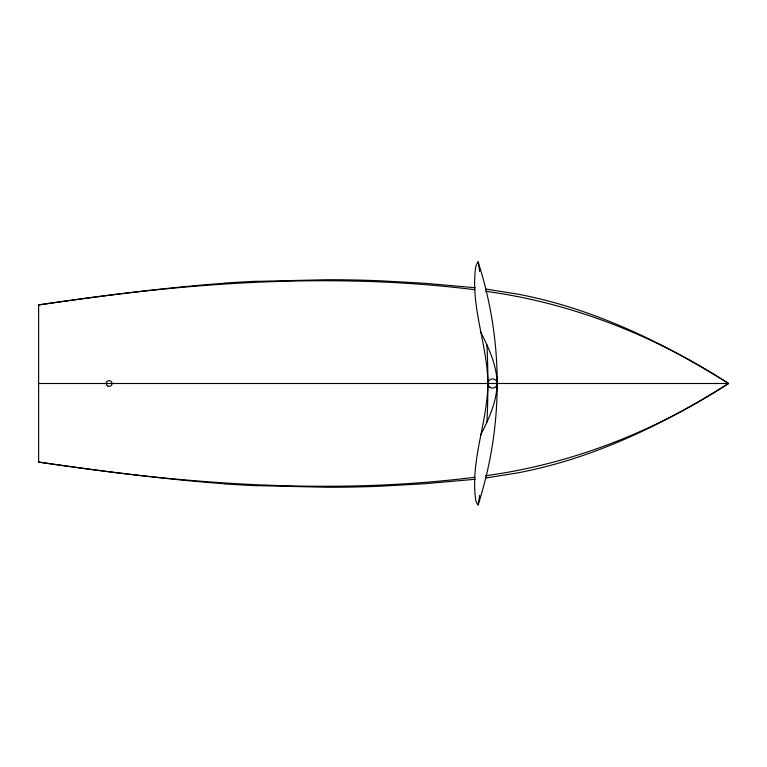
<?xml version="1.0" encoding="UTF-8"?>
<svg xmlns="http://www.w3.org/2000/svg" width="767" height="767" viewBox="0 0 767 767"><rect width="100%" height="100%" fill="white"/><g stroke="black" fill="none" stroke-linecap="round" stroke-linejoin="round"><path stroke-width="1.15" d="M478.09 262.065A2425.206 100.64 70 0 0 475.674 267.156C470.267 306.474 487.39 344.383 487.908 383.5C487.39 422.617 470.267 460.526 475.674 499.844A2425.206 100.64 -70 0 0 478.09 504.935A395.791 395.791 0 0 0 478.119 261.969M480.391 435.541C488.656 419.319 496.728 402.033 497.16 383.5C496.728 364.967 488.656 347.681 480.391 331.459M38.714 461.561L38.35 461.955C182.345 484.025 329.781 495.405 474.831 477.275M485.578 289.006L517.878 294.135A479.567 478.512 86 0 1 565.749 305.947C623.513 323.463 677.529 351.449 728.468 383.5C677.529 415.551 623.504 443.527 565.749 461.053A479.567 478.512 -86 0 1 517.878 472.856L485.578 477.994M485.434 475.751C572.259 464.045 655.315 431.102 728.65 383.5C655.315 335.898 572.259 302.955 485.434 291.249M475.329 479.26L424.822 483.728L379.416 486.259A1317.275 1314.417 74.5 0 1 327.298 487.266L257.07 485.645M224.51 283.244C162.278 287.769 100.4 296.206 38.628 304.863L38.628 462.137C100.4 470.794 162.278 479.231 224.51 483.756M257.07 281.355L327.298 279.715A1317.275 1314.417 -74.5 0 1 379.416 280.751L424.822 283.272L475.329 287.74M38.628 383.5L728.468 383.5M474.831 289.725C329.781 271.595 182.345 282.975 38.35 305.045L38.714 305.439M478.177 262.055A742.149 742.149 0 0 1 479.672 271.614M486.949 344.939A742.149 742.149 0 0 1 487.85 383.5A742.149 742.149 0 0 1 486.949 422.061M479.672 495.386A742.149 742.149 0 0 1 478.177 504.945M224.501 283.119A1288.311 1284.763 -60.3 0 1 257.06 281.23M257.06 485.77A1288.311 1284.763 60.3 0 1 224.501 483.881M107.725 385.993A2.876 2.876 0 0 0 112.04 383.5A2.876 2.876 0 0 0 107.725 381.007A2.876 2.876 0 0 0 107.725 385.993M489.72 387.162A4.621 4.621 0 0 0 497.131 384.114A4.621 4.621 0 0 0 490.784 379.224A4.621 4.621 0 0 0 489.72 387.162"/></g></svg>
